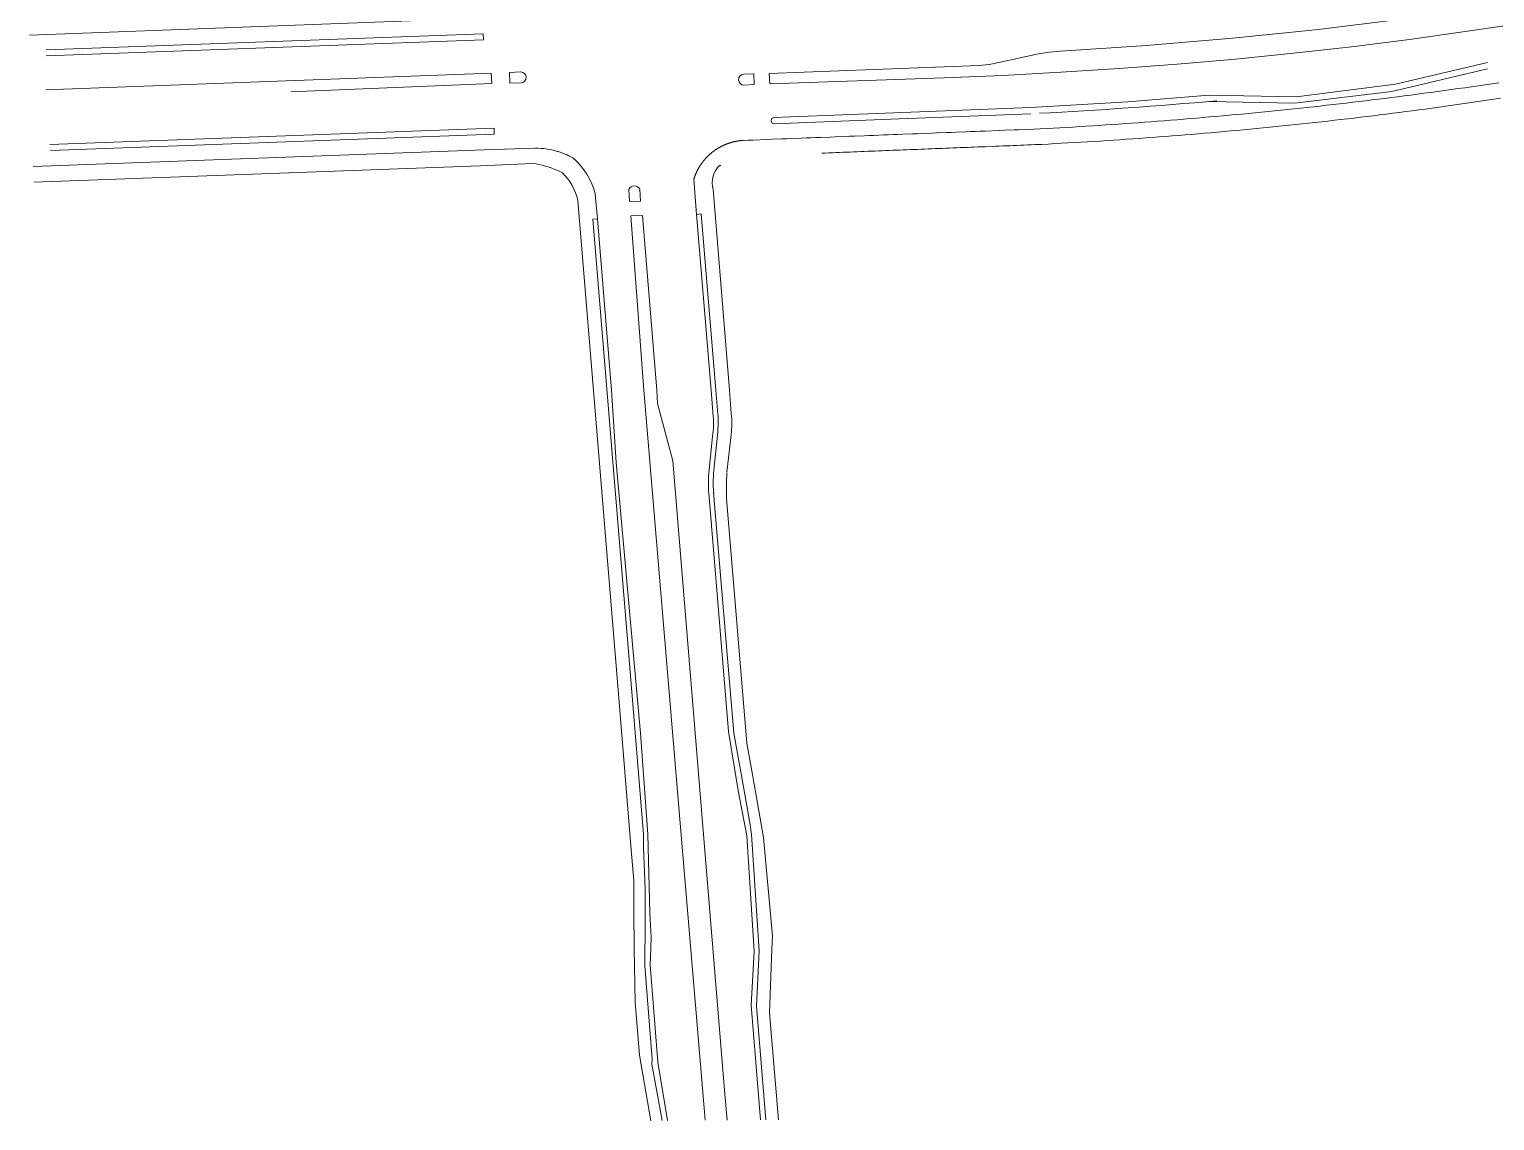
# Model space of a CAD drawing. Extents: x 216 to 1057, y -885 to -291.
# Drawn here: x 987.93 to 1000.66, y -691.06 to -681.58 of the extents above; entities that cross this region are included whole.
import ezdxf

# ---------------------------------------------------------------- set-up
doc = ezdxf.new("R2010")
doc.units = 0
doc.header["$LTSCALE"] = 1000
doc.header["$MEASUREMENT"] = 0
doc.layers.get('0').update_dxf_attribs({"linetype": 'CONTINUOUS'})

# ---------------------------------------------------------------- blocks, each defined once
blk = doc.blocks.new('索引图')
at = {"color": 251, "linetype": 'Continuous', "lineweight": 13}
for p, q in [((-171535, 44360), (-23238, 49879)), ((243266, 46195), (270847, 49557)), ((305420, 47642), (272548, 42941)), ((-25415, 42805), (-166150, 37630)), ((-166098, 39625), (-25488, 44795)), ((-25488, 44795), (-25415, 42805)), ((187930, 41022), (215622, 43350)), ((215622, 43350), (243266, 46195)), ((272548, 42941), (253912, 40615)), ((140410, 35499), (153221, 38290)), ((140410, 35499), (153221, 38290)), ((153221, 38290), (156698, 38860)), ((153221, 38290), (156698, 38860)), ((156698, 38860), (160204, 39213)), ((156698, 38860), (160204, 39213)), ((160204, 39213), (187930, 41022)), ((160204, 39213), (187930, 41022)), ((235246, 38514), (216553, 36638)), ((253912, 40615), (235246, 38514)), ((66501, 31978), (134088, 34526)), ((66501, 31978), (134088, 34526)), ((134088, 34526), (137272, 34862)), ((134088, 34526), (137272, 34862)), ((137272, 34862), (140410, 35499)), ((137272, 34862), (140410, 35499)), ((179103, 33562), (160354, 32363)), ((179103, 33562), (160354, 32363)), ((197837, 34987), (179103, 33562)), ((197837, 34987), (179103, 33562)), ((216553, 36638), (197837, 34987)), ((266832, 26237), (297699, 33536)), ((297662, 35518), (268066, 28533)), ((-166282, 26705), (-22991, 32117)), ((-22686, 28735), (-87361, 26138)), ((-22991, 32117), (-22686, 28735)), ((-13342, 32485), (-17030, 32346)), ((-13342, 32485), (-17030, 32346)), ((-17030, 32346), (-16888, 28893)), ((-17030, 32346), (-16888, 28893)), ((-16888, 28893), (-13211, 29032)), ((-16888, 28893), (-13211, 29032)), ((56685, 29931), (56778, 30549)), ((56685, 29931), (56778, 30549)), ((56815, 29320), (56685, 29931)), ((56815, 29320), (56685, 29931)), ((56778, 30549), (57113, 31131)), ((56778, 30549), (57113, 31131)), ((57185, 28760), (56815, 29320)), ((57185, 28760), (56815, 29320)), ((57113, 31131), (57643, 31542)), ((57113, 31131), (57643, 31542)), ((57739, 28381), (57185, 28760)), ((57739, 28381), (57185, 28760)), ((57643, 31542), (58243, 31719)), ((57643, 31542), (58243, 31719)), ((58347, 28240), (57739, 28381)), ((58347, 28240), (57739, 28381)), ((58243, 31719), (61610, 31825)), ((58243, 31719), (61610, 31825)), ((61738, 28416), (58347, 28240)), ((61738, 28416), (58347, 28240)), ((61610, 31825), (61738, 28416)), ((61610, 31825), (61738, 28416)), ((66727, 28619), (66501, 31978)), ((66727, 28619), (66501, 31978)), ((122829, 30644), (66727, 28619)), ((122829, 30644), (66727, 28619)), ((141595, 31390), (122829, 30644)), ((141595, 31390), (122829, 30644)), ((160354, 32363), (141595, 31390)), ((160354, 32363), (141595, 31390)), ((268066, 28533), (236098, 24455)), ((294729, 28050), (296920, 28370)), ((296920, 28370), (299111, 28692)), ((299111, 28692), (301301, 29018)), ((181962, 22912), (208032, 24975)), ((236098, 24455), (208032, 24975)), ((235558, 22435), (266832, 26237)), ((260473, 23476), (262558, 23732)), ((262558, 23732), (264642, 23992)), ((264642, 23992), (266726, 24254)), ((266726, 24254), (268810, 24519)), ((268810, 24519), (270893, 24787)), ((270893, 24787), (272976, 25058)), ((272976, 25058), (275058, 25332)), ((275058, 25332), (277185, 25614)), ((277185, 25614), (279380, 25907)), ((279380, 25907), (281574, 26203)), ((281574, 26203), (283767, 26503)), ((283767, 26503), (285960, 26806)), ((285960, 26806), (288153, 27112)), ((288153, 27112), (290345, 27422)), ((290345, 27422), (292537, 27734)), ((292537, 27734), (294729, 28050)), ((299672, 23720), (297470, 23391)), ((301873, 24053), (299672, 23720)), ((67991, 17836), (150668, 21028)), ((67991, 17836), (150668, 21028)), ((150764, 19041), (108321, 17393)), ((150764, 19041), (108321, 17393)), ((150668, 21028), (181962, 22912)), ((150668, 21028), (181962, 22912)), ((207854, 22954), (235558, 22435)), ((216610, 18748), (218702, 18944)), ((218702, 18944), (220793, 19144)), ((220793, 19144), (222885, 19346)), ((222885, 19346), (224976, 19551)), ((224976, 19551), (227066, 19759)), ((227066, 19759), (229157, 19970)), ((229157, 19970), (231247, 20184)), ((231247, 20184), (233337, 20400)), ((233337, 20400), (235426, 20620)), ((235426, 20620), (237515, 20842)), ((237515, 20842), (239604, 21067)), ((239604, 21067), (241693, 21295)), ((241693, 21295), (243781, 21526)), ((243781, 21526), (245869, 21760)), ((245869, 21760), (247956, 21996)), ((247956, 21996), (250043, 22236)), ((250043, 22236), (252130, 22478)), ((252130, 22478), (254216, 22723)), ((254216, 22723), (256302, 22971)), ((256302, 22971), (258388, 23222)), ((258388, 23222), (260473, 23476)), ((265094, 18931), (263010, 18671)), ((267178, 19193), (265094, 18931)), ((269261, 19459), (267178, 19193)), ((271344, 19727), (269261, 19459)), ((273426, 19998), (271344, 19727)), ((275508, 20272), (273426, 19998)), ((277639, 20558), (275508, 20272)), ((279844, 20861), (277639, 20558)), ((282049, 21167), (279844, 20861)), ((284253, 21475), (282049, 21167)), ((286457, 21787), (284253, 21475)), ((288660, 22102), (286457, 21787)), ((290863, 22419), (288660, 22102)), ((293066, 22740), (290863, 22419)), ((295268, 23064), (293066, 22740)), ((297470, 23391), (295268, 23064)), ((-21962, 14425), (-164918, 9108)), ((-21962, 14425), (-21924, 12489)), ((67146, 16815), (67379, 17482)), ((67146, 16815), (67379, 17482)), ((67405, 16158), (67146, 16815)), ((67405, 16158), (67146, 16815)), ((67379, 17482), (67991, 17836)), ((67379, 17482), (67991, 17836)), ((68030, 15829), (67405, 16158)), ((68030, 15829), (67405, 16158)), ((108321, 17393), (68030, 15829)), ((108321, 17393), (68030, 15829)), ((151658, 14080), (153755, 14188)), ((151658, 14080), (153755, 14188)), ((153755, 14188), (155853, 14298)), ((153755, 14188), (155853, 14298)), ((155853, 14298), (157950, 14411)), ((155853, 14298), (157950, 14411)), ((157950, 14411), (160047, 14527)), ((157950, 14411), (160047, 14527)), ((160047, 14527), (162144, 14646)), ((160047, 14527), (162144, 14646)), ((162144, 14646), (164241, 14768)), ((162144, 14646), (164241, 14768)), ((164241, 14768), (166338, 14893)), ((164241, 14768), (166338, 14893)), ((166338, 14893), (168435, 15020)), ((166338, 14893), (168435, 15020)), ((168435, 15020), (170531, 15151)), ((168435, 15020), (170531, 15151)), ((170531, 15151), (172628, 15284)), ((170531, 15151), (172628, 15284)), ((172628, 15284), (174724, 15420)), ((172628, 15284), (174724, 15420)), ((174724, 15420), (176820, 15559)), ((174724, 15420), (176820, 15559)), ((176820, 15559), (178916, 15701)), ((176820, 15559), (178916, 15701)), ((178916, 15701), (181012, 15846)), ((178916, 15701), (181012, 15846)), ((181012, 15846), (183108, 15994)), ((183108, 15994), (185203, 16145)), ((185203, 16145), (187298, 16298)), ((187298, 16298), (189393, 16454)), ((189393, 16454), (191488, 16613)), ((191488, 16613), (193583, 16776)), ((193583, 16776), (195677, 16940)), ((195677, 16940), (197772, 17108)), ((197772, 17108), (199866, 17279)), ((199866, 17279), (201960, 17453)), ((201960, 17453), (204053, 17629)), ((204053, 17629), (206147, 17808)), ((206147, 17808), (208240, 17990)), ((208240, 17990), (210333, 18175)), ((210333, 18175), (212425, 18363)), ((212425, 18363), (214518, 18554)), ((214518, 18554), (216610, 18748)), ((223341, 14290), (221250, 14089)), ((225432, 14495), (223341, 14290)), ((227523, 14702), (225432, 14495)), ((229613, 14912), (227523, 14702)), ((231703, 15125), (229613, 14912)), ((233792, 15341), (231703, 15125)), ((235882, 15560), (233792, 15341)), ((237971, 15782), (235882, 15560)), ((240059, 16007), (237971, 15782)), ((242148, 16234), (240059, 16007)), ((244235, 16465), (242148, 16234)), ((246323, 16698), (244235, 16465)), ((248410, 16935), (246323, 16698)), ((250497, 17174), (248410, 16935)), ((252584, 17416), (250497, 17174)), ((254670, 17661), (252584, 17416)), ((256755, 17909), (254670, 17661)), ((258841, 18160), (256755, 17909)), ((260926, 18414), (258841, 18160)), ((263010, 18671), (260926, 18414)), ((-164743, 7181), (-21924, 12489)), ((53204, 9431), (53136, 9406)), ((53204, 9431), (53136, 9406)), ((53272, 9455), (53204, 9431)), ((53272, 9455), (53204, 9431)), ((53340, 9480), (53272, 9455)), ((53340, 9480), (53272, 9455)), ((53408, 9503), (53340, 9480)), ((53408, 9503), (53340, 9480)), ((53476, 9527), (53408, 9503)), ((53476, 9527), (53408, 9503)), ((53545, 9550), (53476, 9527)), ((53545, 9550), (53476, 9527)), ((53613, 9573), (53545, 9550)), ((53613, 9573), (53545, 9550)), ((53681, 9596), (53613, 9573)), ((53681, 9596), (53613, 9573)), ((53750, 9618), (53681, 9596)), ((53750, 9618), (53681, 9596)), ((53818, 9640), (53750, 9618)), ((53818, 9640), (53750, 9618)), ((53886, 9662), (53818, 9640)), ((53886, 9662), (53818, 9640)), ((53955, 9683), (53886, 9662)), ((53955, 9683), (53886, 9662)), ((54023, 9704), (53955, 9683)), ((54023, 9704), (53955, 9683)), ((54092, 9725), (54023, 9704)), ((54092, 9725), (54023, 9704)), ((54160, 9746), (54092, 9725)), ((54160, 9746), (54092, 9725)), ((54229, 9766), (54160, 9746)), ((54229, 9766), (54160, 9746)), ((54298, 9786), (54229, 9766)), ((54298, 9786), (54229, 9766)), ((54366, 9806), (54298, 9786)), ((54366, 9806), (54298, 9786)), ((54435, 9825), (54366, 9806)), ((54435, 9825), (54366, 9806)), ((54504, 9844), (54435, 9825)), ((54504, 9844), (54435, 9825)), ((54572, 9863), (54504, 9844)), ((54572, 9863), (54504, 9844)), ((54641, 9882), (54572, 9863)), ((54641, 9882), (54572, 9863)), ((54710, 9900), (54641, 9882)), ((54710, 9900), (54641, 9882)), ((54778, 9918), (54710, 9900)), ((54778, 9918), (54710, 9900)), ((54847, 9936), (54778, 9918)), ((54847, 9936), (54778, 9918)), ((54916, 9953), (54847, 9936)), ((54916, 9953), (54847, 9936)), ((54985, 9970), (54916, 9953)), ((54985, 9970), (54916, 9953)), ((55054, 9987), (54985, 9970)), ((55054, 9987), (54985, 9970)), ((55122, 10004), (55054, 9987)), ((55122, 10004), (55054, 9987)), ((55191, 10020), (55122, 10004)), ((55191, 10020), (55122, 10004)), ((55260, 10036), (55191, 10020)), ((55260, 10036), (55191, 10020)), ((55329, 10051), (55260, 10036)), ((55329, 10051), (55260, 10036)), ((55398, 10067), (55329, 10051)), ((55398, 10067), (55329, 10051)), ((55466, 10082), (55398, 10067)), ((55466, 10082), (55398, 10067)), ((55535, 10097), (55466, 10082)), ((55535, 10097), (55466, 10082)), ((55604, 10111), (55535, 10097)), ((55604, 10111), (55535, 10097)), ((55673, 10125), (55604, 10111)), ((55673, 10125), (55604, 10111)), ((55742, 10139), (55673, 10125)), ((55742, 10139), (55673, 10125)), ((55810, 10153), (55742, 10139)), ((55810, 10153), (55742, 10139)), ((55879, 10166), (55810, 10153)), ((55879, 10166), (55810, 10153)), ((55948, 10179), (55879, 10166)), ((55948, 10179), (55879, 10166)), ((56017, 10192), (55948, 10179)), ((56017, 10192), (55948, 10179)), ((56085, 10205), (56017, 10192)), ((56085, 10205), (56017, 10192)), ((56154, 10217), (56085, 10205)), ((56154, 10217), (56085, 10205)), ((56223, 10229), (56154, 10217)), ((56223, 10229), (56154, 10217)), ((56291, 10241), (56223, 10229)), ((56291, 10241), (56223, 10229)), ((56360, 10252), (56291, 10241)), ((56360, 10252), (56291, 10241)), ((56429, 10263), (56360, 10252)), ((56429, 10263), (56360, 10252)), ((56497, 10274), (56429, 10263)), ((56497, 10274), (56429, 10263)), ((56566, 10284), (56497, 10274)), ((56566, 10284), (56497, 10274)), ((56634, 10295), (56566, 10284)), ((56634, 10295), (56566, 10284)), ((56703, 10305), (56634, 10295)), ((56703, 10305), (56634, 10295)), ((56771, 10314), (56703, 10305)), ((56771, 10314), (56703, 10305)), ((56840, 10324), (56771, 10314)), ((56840, 10324), (56771, 10314)), ((56908, 10333), (56840, 10324)), ((56908, 10333), (56840, 10324)), ((56977, 10342), (56908, 10333)), ((56977, 10342), (56908, 10333)), ((57045, 10350), (56977, 10342)), ((57045, 10350), (56977, 10342)), ((57113, 10359), (57045, 10350)), ((57113, 10359), (57045, 10350)), ((57181, 10367), (57113, 10359)), ((57181, 10367), (57113, 10359)), ((57250, 10375), (57181, 10367)), ((57250, 10375), (57181, 10367)), ((57318, 10382), (57250, 10375)), ((57318, 10382), (57250, 10375)), ((57386, 10389), (57318, 10382)), ((57386, 10389), (57318, 10382)), ((57454, 10396), (57386, 10389)), ((57454, 10396), (57386, 10389)), ((57522, 10403), (57454, 10396)), ((57522, 10403), (57454, 10396)), ((57590, 10410), (57522, 10403)), ((57590, 10410), (57522, 10403)), ((57658, 10416), (57590, 10410)), ((57658, 10416), (57590, 10410)), ((57725, 10422), (57658, 10416)), ((57725, 10422), (57658, 10416)), ((57793, 10427), (57725, 10422)), ((57793, 10427), (57725, 10422)), ((57861, 10433), (57793, 10427)), ((57861, 10433), (57793, 10427)), ((57929, 10438), (57861, 10433)), ((57929, 10438), (57861, 10433)), ((57996, 10443), (57929, 10438)), ((57996, 10443), (57929, 10438)), ((58064, 10447), (57996, 10443)), ((58064, 10447), (57996, 10443)), ((58131, 10452), (58064, 10447)), ((58131, 10452), (58064, 10447)), ((58131, 10452), (59688, 10512)), ((58131, 10452), (59688, 10512)), ((59688, 10512), (61245, 10572)), ((59688, 10512), (61245, 10572)), ((61245, 10572), (65916, 10753)), ((61245, 10572), (65916, 10753)), ((65916, 10753), (67473, 10814)), ((65916, 10753), (67473, 10814)), ((67473, 10814), (70587, 10934)), ((67473, 10814), (70587, 10934)), ((70587, 10934), (72144, 10995)), ((70587, 10934), (72144, 10995)), ((72144, 10995), (76815, 11176)), ((72144, 10995), (76815, 11176)), ((76815, 11176), (78372, 11236)), ((76815, 11176), (78372, 11236)), ((78372, 11236), (79929, 11296)), ((78372, 11236), (79929, 11296)), ((79929, 11296), (81486, 11356)), ((79929, 11296), (81486, 11356)), ((81486, 11356), (83043, 11417)), ((81486, 11356), (83043, 11417)), ((83043, 11417), (86157, 11537)), ((83043, 11417), (86157, 11537)), ((86157, 11537), (87714, 11598)), ((86157, 11537), (87714, 11598)), ((87714, 11598), (92385, 11779)), ((87714, 11598), (92385, 11779)), ((92385, 11779), (93942, 11839)), ((92385, 11779), (93942, 11839)), ((93942, 11839), (97056, 11960)), ((93942, 11839), (97056, 11960)), ((97056, 11960), (98613, 12020)), ((97056, 11960), (98613, 12020)), ((98613, 12020), (100170, 12080)), ((98613, 12020), (100170, 12080)), ((100170, 12080), (103283, 12201)), ((100170, 12080), (103283, 12201)), ((103283, 12201), (104840, 12261)), ((103283, 12201), (104840, 12261)), ((104840, 12261), (106397, 12322)), ((104840, 12261), (106397, 12322)), ((106397, 12322), (107954, 12382)), ((106397, 12322), (107954, 12382)), ((107954, 12382), (109511, 12442)), ((107954, 12382), (109511, 12442)), ((109511, 12442), (112625, 12563)), ((109511, 12442), (112625, 12563)), ((112625, 12563), (114182, 12623)), ((112625, 12563), (114182, 12623)), ((114182, 12623), (115739, 12684)), ((114182, 12623), (115739, 12684)), ((115739, 12684), (118853, 12804)), ((115739, 12684), (118853, 12804)), ((118853, 12804), (120410, 12865)), ((118853, 12804), (120410, 12865)), ((120410, 12865), (123524, 12985)), ((120410, 12865), (123524, 12985)), ((123524, 12985), (125081, 13046)), ((123524, 12985), (125081, 13046)), ((125081, 13046), (126638, 13106)), ((125081, 13046), (126638, 13106)), ((126638, 13106), (129752, 13227)), ((126638, 13106), (129752, 13227)), ((129752, 13227), (131309, 13287)), ((129752, 13227), (131309, 13287)), ((131309, 13287), (132866, 13347)), ((131309, 13287), (132866, 13347)), ((132866, 13347), (134423, 13408)), ((132866, 13347), (134423, 13408)), ((134423, 13408), (135980, 13468)), ((134423, 13408), (135980, 13468)), ((135980, 13468), (140651, 13649)), ((135980, 13468), (140651, 13649)), ((140651, 13649), (142208, 13709)), ((140651, 13649), (142208, 13709)), ((142208, 13709), (145322, 13830)), ((142208, 13709), (145322, 13830)), ((145322, 13830), (146879, 13890)), ((145322, 13830), (146879, 13890)), ((146879, 13890), (149993, 14011)), ((146879, 13890), (149993, 14011)), ((149993, 14011), (151658, 14080)), ((149993, 14011), (151658, 14080)), ((160508, 9522), (158411, 9408)), ((160508, 9522), (158411, 9408)), ((162605, 9638), (160508, 9522)), ((162605, 9638), (160508, 9522)), ((164702, 9757), (162605, 9638)), ((164702, 9757), (162605, 9638)), ((166799, 9880), (164702, 9757)), ((166799, 9880), (164702, 9757)), ((168895, 10005), (166799, 9880)), ((168895, 10005), (166799, 9880)), ((170992, 10133), (168895, 10005)), ((170992, 10133), (168895, 10005)), ((173088, 10264), (170992, 10133)), ((173088, 10264), (170992, 10133)), ((175184, 10398), (173088, 10264)), ((175184, 10398), (173088, 10264)), ((177280, 10535), (175184, 10398)), ((177280, 10535), (175184, 10398)), ((179376, 10675), (177280, 10535)), ((179376, 10675), (177280, 10535)), ((181472, 10818), (179376, 10675)), ((181472, 10818), (179376, 10675)), ((183567, 10964), (181472, 10818)), ((185663, 11113), (183567, 10964)), ((187758, 11264), (185663, 11113)), ((189853, 11419), (187758, 11264)), ((191947, 11577), (189853, 11419)), ((194042, 11737), (191947, 11577)), ((196136, 11900), (194042, 11737)), ((198230, 12067), (196136, 11900)), ((200324, 12236), (198230, 12067)), ((202418, 12408), (200324, 12236)), ((204512, 12583), (202418, 12408)), ((206605, 12761), (204512, 12583)), ((208698, 12942), (206605, 12761)), ((210791, 13126), (208698, 12942)), ((212883, 13313), (210791, 13126)), ((214975, 13502), (212883, 13313)), ((217067, 13695), (214975, 13502)), ((219159, 13890), (217067, 13695)), ((221250, 14089), (219159, 13890)), ((-25225, 7429), (-170288, 2020)), ((-25225, 7429), (-8801, 7944)), ((-8801, 7944), (-7903, 7928)), ((-7903, 7928), (-7005, 7881)), ((-7005, 7881), (-6108, 7801)), ((-6108, 7801), (-5213, 7690)), ((-5213, 7690), (-4324, 7546)), ((-4324, 7546), (-3440, 7371)), ((-3440, 7371), (-2564, 7165)), ((-2564, 7165), (-1698, 6928)), ((46157, 4741), (46107, 4687)), ((46206, 4795), (46157, 4741)), ((46257, 4849), (46206, 4795)), ((46307, 4903), (46257, 4849)), ((46358, 4957), (46307, 4903)), ((46409, 5010), (46358, 4957)), ((46460, 5063), (46409, 5010)), ((46511, 5116), (46460, 5063)), ((46563, 5169), (46511, 5116)), ((46615, 5222), (46563, 5169)), ((46667, 5274), (46615, 5222)), ((46719, 5326), (46667, 5274)), ((46772, 5378), (46719, 5326)), ((46825, 5430), (46772, 5378)), ((46878, 5482), (46825, 5430)), ((46931, 5533), (46878, 5482)), ((46984, 5584), (46931, 5533)), ((47038, 5635), (46984, 5584)), ((47038, 5635), (46984, 5584)), ((47092, 5686), (47038, 5635)), ((47092, 5686), (47038, 5635)), ((47146, 5736), (47092, 5686)), ((47146, 5736), (47092, 5686)), ((47200, 5787), (47146, 5736)), ((47200, 5787), (47146, 5736)), ((47255, 5837), (47200, 5787)), ((47255, 5837), (47200, 5787)), ((47310, 5887), (47255, 5837)), ((47310, 5887), (47255, 5837)), ((47365, 5936), (47310, 5887)), ((47365, 5936), (47310, 5887)), ((47420, 5986), (47365, 5936)), ((47420, 5986), (47365, 5936)), ((47475, 6035), (47420, 5986)), ((47475, 6035), (47420, 5986)), ((47531, 6084), (47475, 6035)), ((47531, 6084), (47475, 6035)), ((47587, 6133), (47531, 6084)), ((47587, 6133), (47531, 6084)), ((47643, 6181), (47587, 6133)), ((47643, 6181), (47587, 6133)), ((47699, 6229), (47643, 6181)), ((47699, 6229), (47643, 6181)), ((47756, 6277), (47699, 6229)), ((47756, 6277), (47699, 6229)), ((47812, 6325), (47756, 6277)), ((47812, 6325), (47756, 6277)), ((47869, 6373), (47812, 6325)), ((47869, 6373), (47812, 6325)), ((47926, 6420), (47869, 6373)), ((47926, 6420), (47869, 6373)), ((47983, 6467), (47926, 6420)), ((47983, 6467), (47926, 6420)), ((48041, 6514), (47983, 6467)), ((48041, 6514), (47983, 6467)), ((48099, 6561), (48041, 6514)), ((48099, 6561), (48041, 6514)), ((48156, 6607), (48099, 6561)), ((48156, 6607), (48099, 6561)), ((48214, 6653), (48156, 6607)), ((48214, 6653), (48156, 6607)), ((48273, 6699), (48214, 6653)), ((48273, 6699), (48214, 6653)), ((48331, 6745), (48273, 6699)), ((48331, 6745), (48273, 6699)), ((48390, 6790), (48331, 6745)), ((48390, 6790), (48331, 6745)), ((48449, 6835), (48390, 6790)), ((48449, 6835), (48390, 6790)), ((48508, 6880), (48449, 6835)), ((48508, 6880), (48449, 6835)), ((48567, 6925), (48508, 6880)), ((48567, 6925), (48508, 6880)), ((48626, 6970), (48567, 6925)), ((48626, 6970), (48567, 6925)), ((48686, 7014), (48626, 6970)), ((48686, 7014), (48626, 6970)), ((48746, 7058), (48686, 7014)), ((48746, 7058), (48686, 7014)), ((48805, 7101), (48746, 7058)), ((48805, 7101), (48746, 7058)), ((48866, 7145), (48805, 7101)), ((48866, 7145), (48805, 7101)), ((48926, 7188), (48866, 7145)), ((48926, 7188), (48866, 7145)), ((48986, 7231), (48926, 7188)), ((48986, 7231), (48926, 7188)), ((49047, 7273), (48986, 7231)), ((49047, 7273), (48986, 7231)), ((49108, 7316), (49047, 7273)), ((49108, 7316), (49047, 7273)), ((49169, 7358), (49108, 7316)), ((49169, 7358), (49108, 7316)), ((49230, 7400), (49169, 7358)), ((49230, 7400), (49169, 7358)), ((49291, 7441), (49230, 7400)), ((49291, 7441), (49230, 7400)), ((49352, 7483), (49291, 7441)), ((49352, 7483), (49291, 7441)), ((49414, 7524), (49352, 7483)), ((49414, 7524), (49352, 7483)), ((49476, 7565), (49414, 7524)), ((49476, 7565), (49414, 7524)), ((49538, 7605), (49476, 7565)), ((49538, 7605), (49476, 7565)), ((49600, 7645), (49538, 7605)), ((49600, 7645), (49538, 7605)), ((49662, 7685), (49600, 7645)), ((49662, 7685), (49600, 7645)), ((49724, 7725), (49662, 7685)), ((49724, 7725), (49662, 7685)), ((49787, 7765), (49724, 7725)), ((49787, 7765), (49724, 7725)), ((49850, 7804), (49787, 7765)), ((49850, 7804), (49787, 7765)), ((49913, 7843), (49850, 7804)), ((49913, 7843), (49850, 7804)), ((49976, 7882), (49913, 7843)), ((49976, 7882), (49913, 7843)), ((50039, 7920), (49976, 7882)), ((50039, 7920), (49976, 7882)), ((50102, 7958), (50039, 7920)), ((50102, 7958), (50039, 7920)), ((50165, 7996), (50102, 7958)), ((50165, 7996), (50102, 7958)), ((50229, 8033), (50165, 7996)), ((50229, 8033), (50165, 7996)), ((50293, 8071), (50229, 8033)), ((50293, 8071), (50229, 8033)), ((50356, 8108), (50293, 8071)), ((50356, 8108), (50293, 8071)), ((50420, 8145), (50356, 8108)), ((50420, 8145), (50356, 8108)), ((50485, 8181), (50420, 8145)), ((50485, 8181), (50420, 8145)), ((50549, 8217), (50485, 8181)), ((50549, 8217), (50485, 8181)), ((50613, 8253), (50549, 8217)), ((50613, 8253), (50549, 8217)), ((50678, 8289), (50613, 8253)), ((50678, 8289), (50613, 8253)), ((50742, 8324), (50678, 8289)), ((50742, 8324), (50678, 8289)), ((50807, 8359), (50742, 8324)), ((50807, 8359), (50742, 8324)), ((50872, 8394), (50807, 8359)), ((50872, 8394), (50807, 8359)), ((50937, 8429), (50872, 8394)), ((50937, 8429), (50872, 8394)), ((51002, 8463), (50937, 8429)), ((51002, 8463), (50937, 8429)), ((51067, 8497), (51002, 8463)), ((51067, 8497), (51002, 8463)), ((51132, 8530), (51067, 8497)), ((51132, 8530), (51067, 8497)), ((51198, 8564), (51132, 8530)), ((51198, 8564), (51132, 8530)), ((51263, 8597), (51198, 8564)), ((51263, 8597), (51198, 8564)), ((51329, 8630), (51263, 8597)), ((51329, 8630), (51263, 8597)), ((51395, 8662), (51329, 8630)), ((51395, 8662), (51329, 8630)), ((51461, 8694), (51395, 8662)), ((51461, 8694), (51395, 8662)), ((51527, 8726), (51461, 8694)), ((51527, 8726), (51461, 8694)), ((51593, 8758), (51527, 8726)), ((51593, 8758), (51527, 8726)), ((51659, 8789), (51593, 8758)), ((51659, 8789), (51593, 8758)), ((51725, 8821), (51659, 8789)), ((51725, 8821), (51659, 8789)), ((51792, 8851), (51725, 8821)), ((51792, 8851), (51725, 8821)), ((51858, 8882), (51792, 8851)), ((51858, 8882), (51792, 8851)), ((51925, 8912), (51858, 8882)), ((51925, 8912), (51858, 8882)), ((51991, 8942), (51925, 8912)), ((51991, 8942), (51925, 8912)), ((52058, 8972), (51991, 8942)), ((52058, 8972), (51991, 8942)), ((52125, 9001), (52058, 8972)), ((52125, 9001), (52058, 8972)), ((52192, 9030), (52125, 9001)), ((52192, 9030), (52125, 9001)), ((52259, 9059), (52192, 9030)), ((52259, 9059), (52192, 9030)), ((52326, 9087), (52259, 9059)), ((52326, 9087), (52259, 9059)), ((52393, 9115), (52326, 9087)), ((52393, 9115), (52326, 9087)), ((52460, 9143), (52393, 9115)), ((52460, 9143), (52393, 9115)), ((52527, 9171), (52460, 9143)), ((52527, 9171), (52460, 9143)), ((52595, 9198), (52527, 9171)), ((52595, 9198), (52527, 9171)), ((52662, 9225), (52595, 9198)), ((52662, 9225), (52595, 9198)), ((52730, 9252), (52662, 9225)), ((52730, 9252), (52662, 9225)), ((52797, 9279), (52730, 9252)), ((52797, 9279), (52730, 9252)), ((52865, 9305), (52797, 9279)), ((52865, 9305), (52797, 9279)), ((52933, 9331), (52865, 9305)), ((52933, 9331), (52865, 9305)), ((53000, 9356), (52933, 9331)), ((53000, 9356), (52933, 9331)), ((53068, 9381), (53000, 9356)), ((53068, 9381), (53000, 9356)), ((53136, 9406), (53068, 9381)), ((53136, 9406), (53068, 9381)), ((84565, 6401), (83423, 6356)), ((84565, 6401), (83423, 6356)), ((85706, 6446), (84565, 6401)), ((85706, 6446), (84565, 6401)), ((86848, 6492), (85706, 6446)), ((86848, 6492), (85706, 6446)), ((87990, 6537), (86848, 6492)), ((87990, 6537), (86848, 6492)), ((89132, 6582), (87990, 6537)), ((89132, 6582), (87990, 6537)), ((90274, 6628), (89132, 6582)), ((90274, 6628), (89132, 6582)), ((91415, 6673), (90274, 6628)), ((91415, 6673), (90274, 6628)), ((92557, 6718), (91415, 6673)), ((92557, 6718), (91415, 6673)), ((93699, 6763), (92557, 6718)), ((93699, 6763), (92557, 6718)), ((94841, 6809), (93699, 6763)), ((94841, 6809), (93699, 6763)), ((95982, 6854), (94841, 6809)), ((95982, 6854), (94841, 6809)), ((97124, 6899), (95982, 6854)), ((97124, 6899), (95982, 6854)), ((98266, 6945), (97124, 6899)), ((98266, 6945), (97124, 6899)), ((99408, 6990), (98266, 6945)), ((99408, 6990), (98266, 6945)), ((100549, 7035), (99408, 6990)), ((100549, 7035), (99408, 6990)), ((101691, 7081), (100549, 7035)), ((101691, 7081), (100549, 7035)), ((102833, 7126), (101691, 7081)), ((102833, 7126), (101691, 7081)), ((103975, 7171), (102833, 7126)), ((103975, 7171), (102833, 7126)), ((105116, 7216), (103975, 7171)), ((105116, 7216), (103975, 7171)), ((106258, 7262), (105116, 7216)), ((106258, 7262), (105116, 7216)), ((107400, 7307), (106258, 7262)), ((107400, 7307), (106258, 7262)), ((108542, 7352), (107400, 7307)), ((108542, 7352), (107400, 7307)), ((109683, 7398), (108542, 7352)), ((109683, 7398), (108542, 7352)), ((110825, 7443), (109683, 7398)), ((110825, 7443), (109683, 7398)), ((111967, 7488), (110825, 7443)), ((111967, 7488), (110825, 7443)), ((113109, 7533), (111967, 7488)), ((113109, 7533), (111967, 7488)), ((114250, 7579), (113109, 7533)), ((114250, 7579), (113109, 7533)), ((115392, 7624), (114250, 7579)), ((115392, 7624), (114250, 7579)), ((116534, 7669), (115392, 7624)), ((116534, 7669), (115392, 7624)), ((117676, 7715), (116534, 7669)), ((117676, 7715), (116534, 7669)), ((118818, 7760), (117676, 7715)), ((118818, 7760), (117676, 7715)), ((119959, 7805), (118818, 7760)), ((119959, 7805), (118818, 7760)), ((121101, 7850), (119959, 7805)), ((121101, 7850), (119959, 7805)), ((122243, 7896), (121101, 7850)), ((122243, 7896), (121101, 7850)), ((123385, 7941), (122243, 7896)), ((123385, 7941), (122243, 7896)), ((124526, 7986), (123385, 7941)), ((124526, 7986), (123385, 7941)), ((125668, 8032), (124526, 7986)), ((125668, 8032), (124526, 7986)), ((126810, 8077), (125668, 8032)), ((126810, 8077), (125668, 8032)), ((127952, 8122), (126810, 8077)), ((127952, 8122), (126810, 8077)), ((129093, 8168), (127952, 8122)), ((129093, 8168), (127952, 8122)), ((130235, 8213), (129093, 8168)), ((130235, 8213), (129093, 8168)), ((131377, 8258), (130235, 8213)), ((131377, 8258), (130235, 8213)), ((132519, 8303), (131377, 8258)), ((132519, 8303), (131377, 8258)), ((133660, 8349), (132519, 8303)), ((133660, 8349), (132519, 8303)), ((134802, 8394), (133660, 8349)), ((134802, 8394), (133660, 8349)), ((135944, 8439), (134802, 8394)), ((135944, 8439), (134802, 8394)), ((138227, 8530), (135944, 8439)), ((138227, 8530), (135944, 8439)), ((139369, 8575), (138227, 8530)), ((139369, 8575), (138227, 8530)), ((140511, 8620), (139369, 8575)), ((140511, 8620), (139369, 8575)), ((141653, 8666), (140511, 8620)), ((141653, 8666), (140511, 8620)), ((142794, 8711), (141653, 8666)), ((142794, 8711), (141653, 8666)), ((143936, 8756), (142794, 8711)), ((143936, 8756), (142794, 8711)), ((145078, 8802), (143936, 8756)), ((145078, 8802), (143936, 8756)), ((146220, 8847), (145078, 8802)), ((146220, 8847), (145078, 8802)), ((147362, 8892), (146220, 8847)), ((147362, 8892), (146220, 8847)), ((148503, 8938), (147362, 8892)), ((148503, 8938), (147362, 8892)), ((149645, 8983), (148503, 8938)), ((149645, 8983), (148503, 8938)), ((150787, 9028), (149645, 8983)), ((150787, 9028), (149645, 8983)), ((152120, 9085), (150787, 9028)), ((152120, 9085), (150787, 9028)), ((154217, 9190), (152120, 9085)), ((154217, 9190), (152120, 9085)), ((156314, 9297), (154217, 9190)), ((156314, 9297), (154217, 9190)), ((158411, 9408), (156314, 9297)), ((158411, 9408), (156314, 9297)), ((-170101, -3019), (-26467, 2291)), ((-26467, 2291), (-9509, 3046)), ((-9509, 3046), (-8506, 2888)), ((-8506, 2888), (-7508, 2695)), ((-7508, 2695), (-6516, 2468)), ((-6516, 2468), (-5532, 2206)), ((-5532, 2206), (-4557, 1910)), ((-4557, 1910), (-3594, 1580)), ((-3594, 1580), (-2644, 1218)), ((-2644, 1218), (-1710, 824)), ((43037, 4), (43008, -60)), ((43065, 68), (43037, 4)), ((43094, 132), (43065, 68)), ((43124, 196), (43094, 132)), ((43153, 259), (43124, 196)), ((43183, 323), (43153, 259)), ((43214, 386), (43183, 323)), ((43244, 450), (43214, 386)), ((43275, 513), (43244, 450)), ((43306, 576), (43275, 513)), ((43337, 640), (43306, 576)), ((43369, 703), (43337, 640)), ((43401, 766), (43369, 703)), ((43433, 829), (43401, 766)), ((43465, 892), (43433, 829)), ((43498, 955), (43465, 892)), ((43531, 1018), (43498, 955)), ((43564, 1080), (43531, 1018)), ((43598, 1143), (43564, 1080)), ((43631, 1206), (43598, 1143)), ((43665, 1268), (43631, 1206)), ((43700, 1330), (43665, 1268)), ((43735, 1393), (43700, 1330)), ((43769, 1455), (43735, 1393)), ((43805, 1517), (43769, 1455)), ((43840, 1579), (43805, 1517)), ((43876, 1641), (43840, 1579)), ((43912, 1703), (43876, 1641)), ((43948, 1765), (43912, 1703)), ((43985, 1826), (43948, 1765)), ((44022, 1888), (43985, 1826)), ((44059, 1949), (44022, 1888)), ((44096, 2011), (44059, 1949)), ((44134, 2072), (44096, 2011)), ((44172, 2133), (44134, 2072)), ((44210, 2194), (44172, 2133)), ((44249, 2255), (44210, 2194)), ((44288, 2316), (44249, 2255)), ((44327, 2376), (44288, 2316)), ((44366, 2437), (44327, 2376)), ((44406, 2497), (44366, 2437)), ((44445, 2558), (44406, 2497)), ((44486, 2618), (44445, 2558)), ((44526, 2678), (44486, 2618)), ((44567, 2738), (44526, 2678)), ((44608, 2797), (44567, 2738)), ((44649, 2857), (44608, 2797)), ((44690, 2917), (44649, 2857)), ((44732, 2976), (44690, 2917)), ((44774, 3035), (44732, 2976)), ((44817, 3094), (44774, 3035)), ((44859, 3153), (44817, 3094)), ((44902, 3212), (44859, 3153)), ((44945, 3271), (44902, 3212)), ((44989, 3329), (44945, 3271)), ((45032, 3388), (44989, 3329)), ((45076, 3446), (45032, 3388)), ((45120, 3504), (45076, 3446)), ((45165, 3562), (45120, 3504)), ((45209, 3620), (45165, 3562)), ((45254, 3678), (45209, 3620)), ((45299, 3735), (45254, 3678)), ((45345, 3792), (45299, 3735)), ((45391, 3850), (45345, 3792)), ((45437, 3907), (45391, 3850)), ((45483, 3963), (45437, 3907)), ((45529, 4020), (45483, 3963)), ((45576, 4077), (45529, 4020)), ((45623, 4133), (45576, 4077)), ((45670, 4189), (45623, 4133)), ((45718, 4245), (45670, 4189)), ((45766, 4301), (45718, 4245)), ((45814, 4357), (45766, 4301)), ((45862, 4412), (45814, 4357)), ((45910, 4467), (45862, 4412)), ((45959, 4522), (45910, 4467)), ((46008, 4577), (45959, 4522)), ((46057, 4632), (46008, 4577)), ((46107, 4687), (46057, 4632)), ((50959, 2259), (50667, 2506)), ((42281, -1990), (42262, -2055)), ((42262, -2055), (43115, -13341)), ((42302, -1926), (42281, -1990)), ((42322, -1861), (42302, -1926)), ((42343, -1796), (42322, -1861)), ((42333, -1829), (42322, -1861)), ((42364, -1732), (42343, -1796)), ((42385, -1667), (42364, -1732)), ((42407, -1603), (42385, -1667)), ((42429, -1538), (42407, -1603)), ((42451, -1474), (42429, -1538)), ((42473, -1409), (42451, -1474)), ((42496, -1344), (42473, -1409)), ((42519, -1280), (42496, -1344)), ((42542, -1215), (42519, -1280)), ((42566, -1151), (42542, -1215)), ((42590, -1087), (42566, -1151)), ((42614, -1022), (42590, -1087)), ((42638, -958), (42614, -1022)), ((42663, -893), (42638, -958)), ((42688, -829), (42663, -893)), ((42713, -765), (42688, -829)), ((42738, -700), (42713, -765)), ((42764, -636), (42738, -700)), ((42790, -572), (42764, -636)), ((42816, -508), (42790, -572)), ((42843, -444), (42816, -508)), ((42870, -379), (42843, -444)), ((42897, -315), (42870, -379)), ((42924, -251), (42897, -315)), ((42952, -187), (42924, -251)), ((42980, -123), (42952, -187)), ((43008, -60), (42980, -123)), ((18256, -170344), (4993, -8873)), ((10567, -6817), (11253, -14804)), ((21319, -5287), (21550, -9233)), ((21550, -9233), (25151, -9133)), ((25151, -9133), (24946, -5267)), ((53725, -69934), (48461, -5279)), ((25805, -13662), (22045, -13814)), ((22045, -13814), (26180, -69884)), ((30325, -69892), (25805, -13662)), ((43115, -13341), (44650, -13192)), ((47809, -69923), (43115, -13341)), ((44650, -13192), (49391, -69926)), ((11253, -14804), (9753, -14862)), ((9753, -14862), (22782, -172270)), ((15793, -69865), (11253, -14804)), ((17271, -93217), (15793, -69865)), ((26180, -69884), (36968, -199017)), ((30564, -74197), (30325, -69892)), ((48508, -78345), (47809, -69923)), ((49391, -69926), (50032, -77603)), ((54337, -77447), (53725, -69934)), ((35506, -92655), (30564, -74197)), ((48241, -84727), (47055, -96625)), ((54236, -84269), (52909, -96352)), ((49774, -85451), (48796, -94602)), ((21910, -144621), (17271, -93217)), ((44183, -198477), (35506, -92655)), ((53438, -179800), (47097, -103063)), ((48650, -102871), (55114, -180339)), ((59348, -183457), (52775, -104740)), ((25071, -180289), (21910, -144621)), ((22118, -217857), (18256, -170344)), ((22782, -172270), (26095, -212871)), ((27450, -212769), (25071, -180289)), ((53438, -179800), (56592, -198698)), ((58235, -197520), (55114, -180339)), ((60897, -192406), (59348, -183457)), ((64683, -213863), (60897, -192406)), ((60388, -209786), (58235, -197520)), ((36968, -199017), (45258, -297069)), ((52289, -296492), (44183, -198477)), ((56592, -198698), (59275, -213346)), ((60832, -212918), (60388, -209786)), ((26095, -212871), (26111, -217060)), ((28166, -238253), (27450, -212769)), ((59275, -213346), (61648, -250425)), ((60832, -212918), (63302, -250378)), ((67551, -245574), (64683, -213863)), ((23019, -227683), (22118, -217857)), ((26111, -217060), (26637, -230392)), ((22982, -237396), (23019, -227683)), ((26637, -230392), (26618, -240866)), ((23073, -249490), (22982, -237396)), ((28554, -245956), (28166, -238253)), ((26618, -240866), (26550, -255177)), ((23417, -266853), (23073, -249490)), ((28201, -254805), (28398, -249631)), ((28398, -249631), (28554, -245956)), ((66601, -270315), (67337, -249830)), ((67337, -249830), (67551, -245574)), ((60721, -267936), (61648, -250425)), ((63302, -250378), (62440, -268154)), ((26550, -255177), (28890, -285236)), ((30743, -286189), (28188, -254842)), ((24811, -283918), (23417, -266853)), ((63763, -304750), (60709, -267793)), ((62440, -268154), (65492, -304737)), ((69472, -304708), (66595, -270252)), ((28457, -305008), (24811, -283918)), ((28890, -285236), (28753, -286811)), ((28753, -286811), (32072, -304982)), ((33797, -304969), (30743, -286189)), ((52971, -304829), (52289, -296492)), ((45258, -297069), (45920, -304880))]:
    blk.add_line(p, q, dxfattribs=at)
for centre, radius, start, end in [((-13387, 30754), 1731, 275.92293, 88.61022), ((56146, -3252), 7948, 133.68281, 194.88159), ((23137, -6176), 2024, 26.77421, 154.06221), ((85921, -99588), 38979, 175.74338, 185.21776), ((27267, -254511), 979, 340.30446, 342.58459)]:
    blk.add_arc(centre, radius, start, end, dxfattribs=at)
at = {"color": 251, "linetype": 'Continuous', "lineweight": 13, "extrusion": (0, 0, -1)}
for centre, radius, start, end in [((-75979, 1528751), 1511556, 264.891256, 267.060462), ((-75979, 1528751), 1511556, 264.891256, 267.060462), ((8784, -17287), 25231, 106.2056, 118.63567), ((11936, -12696), 23258, 130.97873, 165.2542), ((13558, -25961), 29288, 113.75888, 117.57529), ((12873, -13052), 18348, 134.65698, 166.73096), ((-26816, -80635), 21813, 173.86757, 190.70791), ((-6337, -80094), 43765, 176.63426, 186.92732), ((-27145, -80455), 27358, 173.58442, 187.91046), ((-93424, -99526), 44899, 355.62339, 6.19186), ((-141718, -101967), 88986, 358.11069, 3.5147)]:
    blk.add_arc(centre, radius, start, end, dxfattribs=at)

msp = doc.modelspace()

# ---------------------------------------------------------------- block references
at = {"xscale": 2.700000000000001e-05, "yscale": 2.700000000000001e-05, "zscale": 2.700000000000001e-05}
msp.add_blockref('索引图', (992.564, -682.823), dxfattribs=at)

doc.saveas('drawing.dxf')
